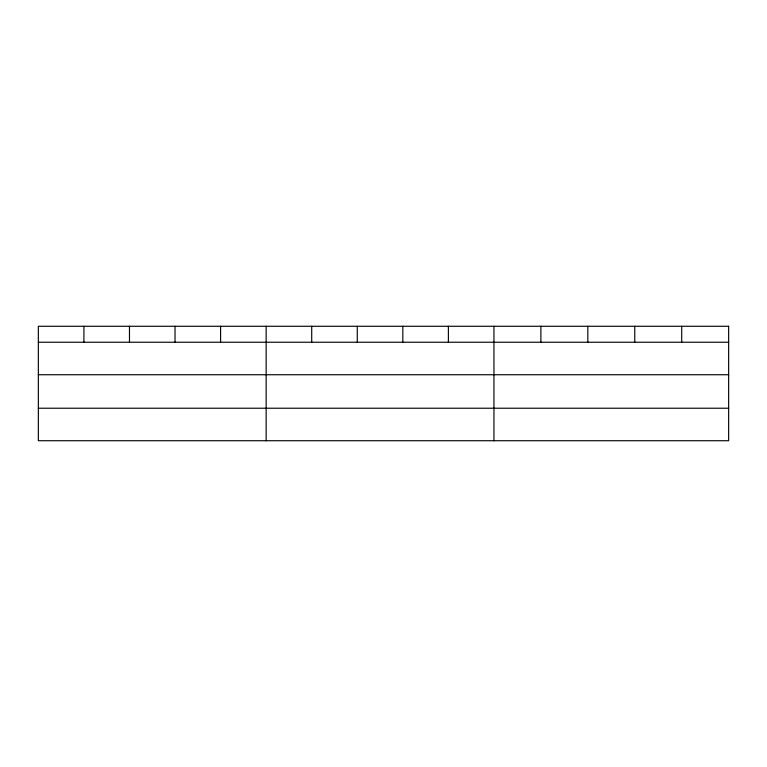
<?xml version="1.0" encoding="UTF-8"?>
<svg xmlns="http://www.w3.org/2000/svg" width="767" height="767" viewBox="0 0 767 767"><rect width="100%" height="100%" fill="white"/><g stroke="black" fill="none" stroke-linecap="round" stroke-linejoin="round"><path stroke-width="1.15" d="M38.35 342.235L728.65 342.235M38.35 374.737L728.65 374.737M38.35 408.226L728.65 408.226M681.71 326.272L681.71 342.235M634.769 326.272L634.769 342.235M587.829 326.272L587.829 342.235M540.888 326.272L540.888 342.235M493.948 326.272L493.948 440.728M448.388 326.272L448.388 342.235M402.828 326.272L402.828 342.235M357.269 326.272L357.269 342.235M311.709 326.272L311.709 342.235M266.149 326.272L266.149 440.728M220.589 326.272L220.589 342.235M175.029 326.272L175.029 342.235M129.47 326.272L129.47 342.235M83.91 326.272L83.91 342.235M728.65 326.272L38.35 326.272L38.35 440.728L728.65 440.728L728.65 326.272"/></g></svg>
